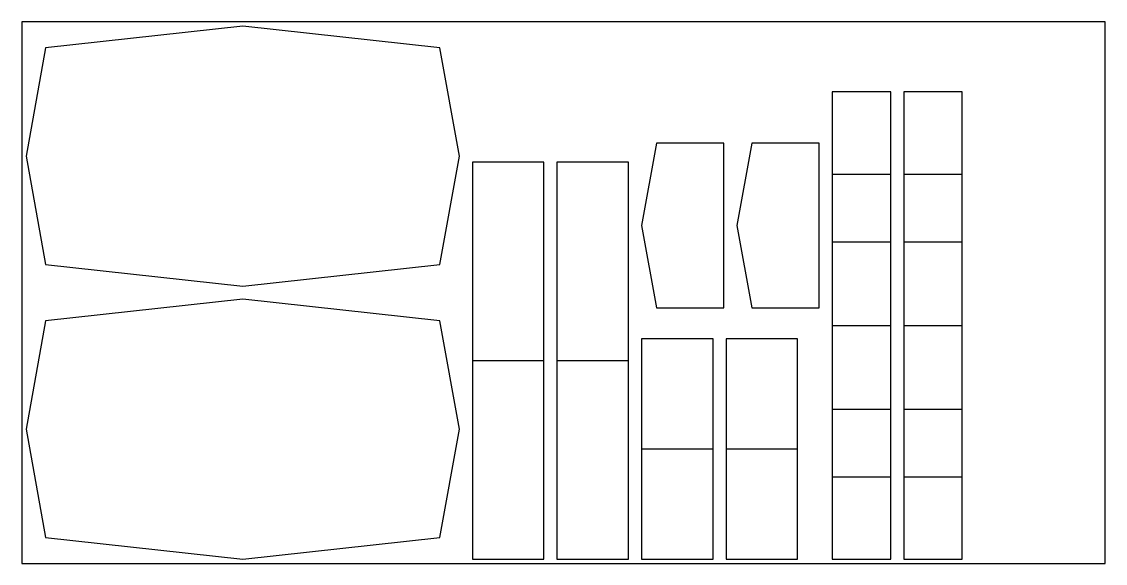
# Model space of a CAD drawing. Header units: millimetres. Extents: x 0 to 2500, y 0 to 1250.
import ezdxf

# ---------------------------------------------------------------- set-up
doc = ezdxf.new("R2010")
doc.units = ezdxf.units.MM
for name, color, linetype in [('BEND', 5, 'Continuous'), ('CUT', 7, 'Continuous'), ('SHEET', 1, 'Continuous')]:
    doc.layers.add(name, color=color, linetype=linetype)

msp = doc.modelspace()

# ---------------------------------------------------------------- linework, layer by layer
at = {"layer": 'BEND'}
for p, q in [((1870, 897.7), (2005, 897.7)), ((2035, 897.7), (2170, 897.7)), ((1870, 741.9), (2005, 741.9)), ((2035, 741.9), (2170, 741.9)), ((1870, 548.9), (2005, 548.9)), ((2035, 548.9), (2170, 548.9)), ((1040, 467.7), (1205, 467.7)), ((1235, 467.7), (1400, 467.7)), ((1870, 355.8), (2005, 355.8)), ((2035, 355.8), (2170, 355.8)), ((1430, 264), (1595, 264)), ((1625, 264), (1790, 264)), ((1870, 200), (2005, 200)), ((2035, 200), (2170, 200))]:
    msp.add_line(p, q, dxfattribs=at)
at = {"layer": 'CUT'}
for points in [[(510, 640), (965, 690), (1010, 940), (965, 1190), (510, 1240), (55, 1190), (10, 940), (55, 690)], [(1870, 10), (2005, 10), (2005, 1087.7), (1870, 1087.7)], [(2035, 10), (2170, 10), (2170, 1087.7), (2035, 1087.7)], [(1430, 780), (1464.2, 590), (1620, 590), (1620, 970), (1464.2, 970)], [(1650, 780), (1684.2, 590), (1840, 590), (1840, 970), (1684.2, 970)], [(1040, 10), (1205, 10), (1205, 925.5), (1040, 925.5)], [(1235, 10), (1400, 10), (1400, 925.5), (1235, 925.5)], [(510, 10), (965, 60), (1010, 310), (965, 560), (510, 610), (55, 560), (10, 310), (55, 60)], [(1430, 10), (1595, 10), (1595, 518), (1430, 518)], [(1625, 10), (1790, 10), (1790, 518), (1625, 518)]]:
    msp.add_lwpolyline(points, close=True, dxfattribs=at)
at = {"layer": 'SHEET'}
msp.add_lwpolyline([(0, 0), (2500, 0), (2500, 1250), (0, 1250)], close=True, dxfattribs=at)

doc.saveas('drawing.dxf')
